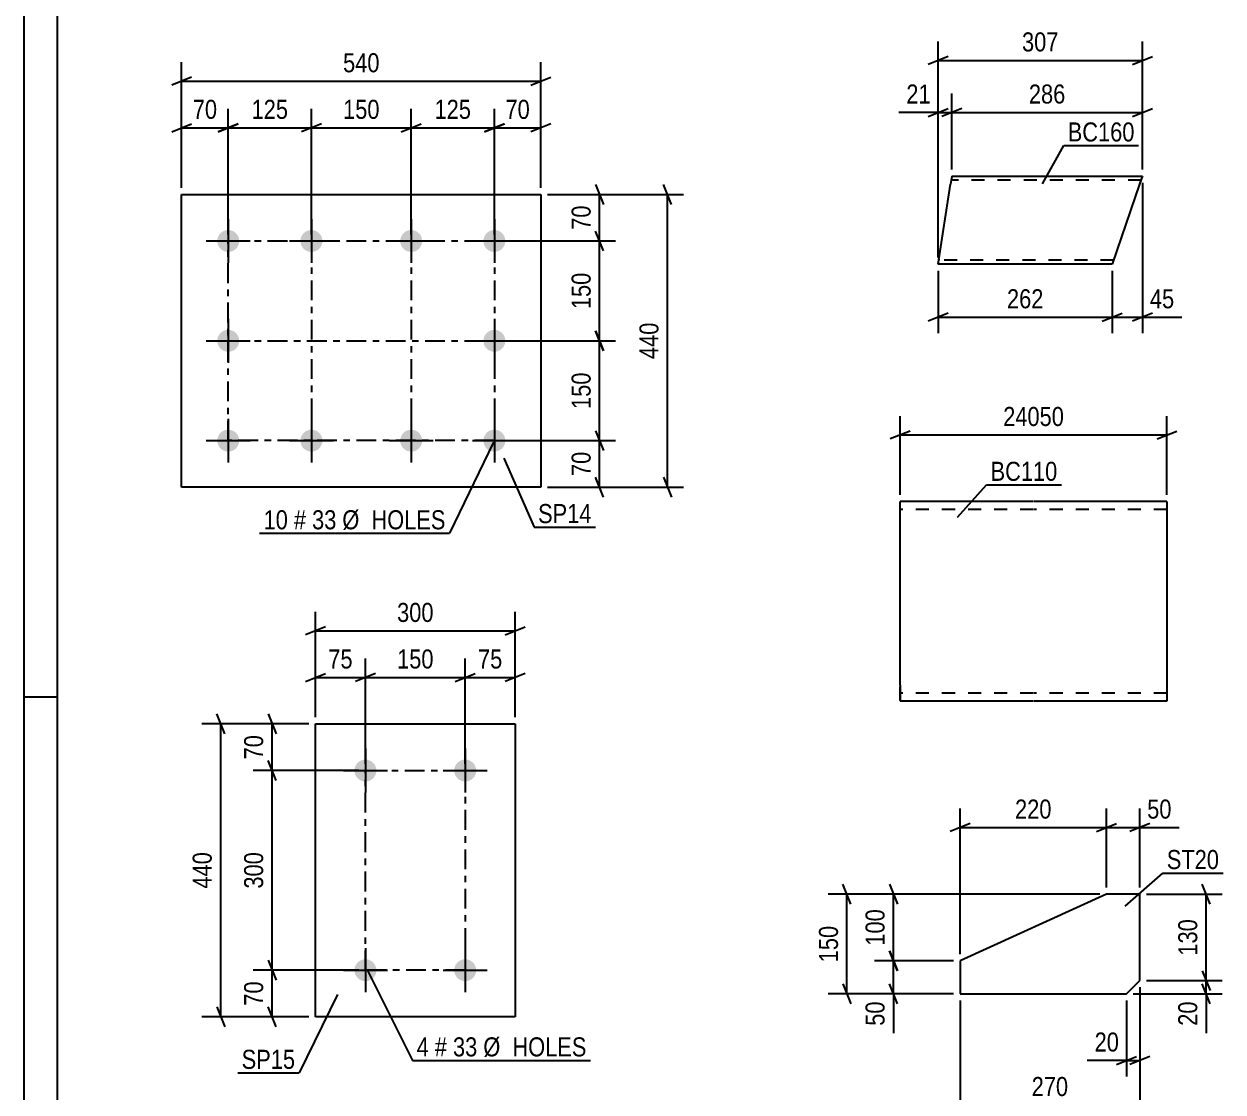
# Model space of a CAD drawing. Header units: millimetres. Extents: x 0 to 594, y 0 to 420.
# Drawn here: x 0 to 180.2, y 89.7 to 250.2 of the extents above; entities that cross this region are included whole.
import ezdxf

# ---------------------------------------------------------------- set-up
doc = ezdxf.new("R2010")
doc.units = ezdxf.units.MM
doc.linetypes.add('DXK_LINE_DOT2', pattern=[3.9198, 1.9599, -1.9599])
doc.linetypes.add('DXK_LINE_DOT3', pattern=[5.9187, 2.979, -0.9799, 0.9799, -0.9799])
doc.styles.add('Arial Narrow', font='ARIALN.TTF', dxfattribs={"height": 0.2})

# ---------------------------------------------------------------- blocks, each defined once
blk = doc.blocks.new('Unknown-392021998-1163')
at = {"color": 5, "linetype": 'Continuous'}
for p, q in [((0, 420), (0, 0)), ((5, 415), (5, 5)), ((5, 149), (0, 149))]:
    blk.add_line(p, q, dxfattribs=at)
blk = doc.blocks.new('Part-392021998-12090 - 12089')
at = {"color": 2, "linetype": 'Continuous'}
for p, q in [((151.7, 178.4), (131.7, 178.4)), ((131.7, 150.8), (131.7, 178.4)), ((171.8, 178.4), (151.8, 178.4)), ((171.8, 178.4), (171.8, 148.4)), ((131.7, 150.8), (131.7, 148.4)), ((151.7, 148.4), (131.7, 148.4)), ((171.8, 148.4), (151.8, 148.4))]:
    blk.add_line(p, q, dxfattribs=at)
at = {"color": 7, "linetype": 'DXK_LINE_DOT2'}
for p, q in [((151.7, 177.2), (131.7, 177.2)), ((171.8, 177.2), (151.8, 177.2)), ((131.7, 148.58), (131.7, 150.8)), ((131.7, 149.6), (131.7, 149.69)), ((151.7, 149.6), (131.7, 149.6)), ((171.8, 149.6), (151.8, 149.6)), ((171.8, 149.6), (171.8, 149.69))]:
    blk.add_line(p, q, dxfattribs=at)
blk = doc.blocks.new('Part-392021998-16209 - 16208')
at = {"color": 2, "linetype": 'Continuous'}
for p, q in [((139.47, 227.29), (139.28, 226.09)), ((139.47, 227.29), (168.1, 227.29)), ((168.07, 227.2), (167.98, 226.94)), ((168.1, 227.29), (168.07, 227.2)), ((137.4, 214.09), (139.28, 226.09)), ((167.69, 226.09), (163.58, 214.09)), ((167.98, 226.94), (167.69, 226.09)), ((163.58, 214.09), (137.4, 214.09))]:
    blk.add_line(p, q, dxfattribs=at)
at = {"color": 7, "linetype": 'DXK_LINE_DOT2'}
for p, q in [((139.46, 227.2), (139.41, 226.94)), ((139.47, 227.29), (139.46, 227.2)), ((168.1, 227.29), (167.98, 226.94)), ((167.9, 226.69), (139.38, 226.69)), ((137.5, 214.73), (137.49, 214.69)), ((137.49, 214.69), (137.5, 214.73)), ((163.78, 214.69), (137.49, 214.69)), ((137.51, 214.83), (137.5, 214.73)), ((137.5, 214.73), (137.51, 214.83))]:
    blk.add_line(p, q, dxfattribs=at)
blk = doc.blocks.new('Part-392021998-12212 - 12211')
at = {"color": 2, "linetype": 'Continuous'}
for p, q in [((43.82, 100.98), (43.82, 144.98)), ((43.82, 144.98), (73.82, 144.98)), ((73.82, 144.98), (73.82, 100.98)), ((73.82, 100.98), (43.82, 100.98))]:
    blk.add_line(p, q, dxfattribs=at)
blk = doc.blocks.new('Bolt-392021998-12213 - 12211')
at = {"linetype": 'Continuous'}
for points in [[(51.32, 139.63, -1), (51.32, 136.33, -1)], [(66.32, 139.63, -1), (66.32, 136.33, -1)], [(51.32, 109.63, -1), (51.32, 106.33, -1)], [(66.32, 109.63, -1), (66.32, 106.33, -1)]]:
    blk.add_hatch(color=1, dxfattribs=at).paths.add_polyline_path(points)
at = {"color": 1, "linetype": 'Continuous'}
for p, q in [((51.32, 141.28), (51.32, 134.68)), ((66.32, 141.28), (66.32, 134.68)), ((48.02, 137.98), (54.62, 137.98)), ((63.02, 137.98), (69.62, 137.98)), ((51.32, 111.28), (51.32, 104.68)), ((66.32, 111.28), (66.32, 104.68)), ((48.02, 107.98), (54.62, 107.98)), ((63.02, 107.98), (69.62, 107.98))]:
    blk.add_line(p, q, dxfattribs=at)
blk = doc.blocks.new('Part-392021998-12220 - 12219')
at = {"color": 2, "linetype": 'Continuous'}
for p, q in [((23.7, 180.55), (23.7, 224.55)), ((23.7, 224.55), (77.7, 224.55)), ((77.7, 224.55), (77.7, 180.55)), ((77.7, 180.55), (23.7, 180.55))]:
    blk.add_line(p, q, dxfattribs=at)
blk = doc.blocks.new('Bolt-392021998-12221 - 12219')
at = {"linetype": 'Continuous'}
for points in [[(30.7, 219.2, -1), (30.7, 215.9, -1)], [(43.2, 219.2, -1), (43.2, 215.9, -1)], [(58.2, 219.2, -1), (58.2, 215.9, -1)], [(70.7, 219.2, -1), (70.7, 215.9, -1)], [(30.7, 204.2, -1), (30.7, 200.9, -1)], [(70.7, 204.2, -1), (70.7, 200.9, -1)], [(30.7, 189.2, -1), (30.7, 185.9, -1)], [(43.2, 189.2, -1), (43.2, 185.9, -1)], [(58.2, 189.2, -1), (58.2, 185.9, -1)], [(70.7, 189.2, -1), (70.7, 185.9, -1)]]:
    blk.add_hatch(color=1, dxfattribs=at).paths.add_polyline_path(points)
at = {"color": 1, "linetype": 'Continuous'}
for p, q in [((30.7, 220.85), (30.7, 214.25)), ((43.2, 220.85), (43.2, 214.25)), ((58.2, 220.85), (58.2, 214.25)), ((70.7, 220.85), (70.7, 214.25)), ((27.4, 217.55), (34, 217.55)), ((39.9, 217.55), (46.5, 217.55)), ((54.9, 217.55), (61.5, 217.55)), ((67.4, 217.55), (74, 217.55)), ((30.7, 205.85), (30.7, 199.25)), ((70.7, 205.85), (70.7, 199.25)), ((27.4, 202.55), (34, 202.55)), ((67.4, 202.55), (74, 202.55)), ((30.7, 190.85), (30.7, 184.25)), ((43.2, 190.85), (43.2, 184.25)), ((58.2, 190.85), (58.2, 184.25)), ((70.7, 190.85), (70.7, 184.25)), ((27.4, 187.55), (34, 187.55)), ((39.9, 187.55), (46.5, 187.55)), ((54.9, 187.55), (61.5, 187.55)), ((67.4, 187.55), (74, 187.55))]:
    blk.add_line(p, q, dxfattribs=at)
blk = doc.blocks.new('Part-392021998-12228 - 12227')
at = {"color": 2, "linetype": 'Continuous'}
for p, q in [((162.7, 119.41), (140.7, 109.41)), ((167.7, 119.41), (162.7, 119.41)), ((167.7, 106.41), (167.7, 119.41)), ((140.7, 109.41), (140.7, 104.41)), ((165.7, 104.41), (167.7, 106.41)), ((140.7, 104.41), (165.7, 104.41))]:
    blk.add_line(p, q, dxfattribs=at)
blk = doc.blocks.new('Rectangle-392021998-15913 - 12211')
at = {"color": 1, "linetype": 'DXK_LINE_DOT3'}
blk.add_lwpolyline([(51.32, 137.98), (66.32, 137.98), (66.32, 107.98), (51.32, 107.98), (51.32, 137.98)], close=True, dxfattribs=at)
blk = doc.blocks.new('Rectangle-392021998-15765 - 12219')
at = {"color": 1, "linetype": 'DXK_LINE_DOT3'}
blk.add_lwpolyline([(30.7, 217.55), (70.7, 217.55), (70.7, 187.55), (30.7, 187.55), (30.7, 217.55)], close=True, dxfattribs=at)
blk = doc.blocks.new('Line-392021998-15775 - 12219')
at = {"color": 1, "linetype": 'DXK_LINE_DOT3'}
blk.add_line((43.2, 217.55), (43.2, 187.55), dxfattribs=at)
blk = doc.blocks.new('Line-392021998-15782 - 12219')
at = {"color": 1, "linetype": 'DXK_LINE_DOT3'}
blk.add_line((58.2, 217.55), (58.2, 187.05), dxfattribs=at)
blk = doc.blocks.new('Line-392021998-15786 - 12219')
at = {"color": 1, "linetype": 'DXK_LINE_DOT3'}
blk.add_line((30.7, 202.55), (70.7, 202.55), dxfattribs=at)
blk = doc.blocks.new('StraightDimension-392021998-12683 - 12089')
at = {"color": 7, "linetype": 'Continuous'}
for p, q in [((131.7, 179.4), (131.7, 191.25)), ((171.8, 179.4), (171.8, 191.25)), ((133.2, 189), (130.2, 187.8)), ((131.7, 188.4), (171.8, 188.4)), ((170.3, 187.8), (173.3, 189))]:
    blk.add_line(p, q, dxfattribs=at)
at = {"color": 0}
blk.add_wipeout([(156.92, 189.15), (156.92, 193.35), (146.58, 193.35), (146.58, 189.15)], dxfattribs=at)
at = {"color": 3, "style": 'Arial Narrow'}
blk.add_text('24050', height=2.863, dxfattribs=at).set_placement((147.18, 189.75))
blk = doc.blocks.new('StraightDimension-392021998-16253 - 16208')
at = {"color": 7, "linetype": 'Continuous'}
for p, q in [((168.1, 226.29), (168.1, 203.69)), ((163.58, 213.09), (163.58, 203.69)), ((162.08, 205.49), (165.08, 206.69)), ((163.58, 206.09), (168.1, 206.09)), ((169.6, 206.69), (166.6, 205.49))]:
    blk.add_line(p, q, dxfattribs=at)
at = {"color": 0}
blk.add_wipeout([(173.48, 206.84), (173.48, 211.04), (168.63, 211.04), (168.63, 206.84)], dxfattribs=at)
at = {"color": 7, "linetype": 'Continuous'}
blk.add_line((168.1, 206.09), (174.01, 206.09), dxfattribs=at)
blk.add_line((168.1, 206.09), (174.01, 206.09), dxfattribs=at)
at = {"color": 3, "style": 'Arial Narrow'}
blk.add_text('45', height=2.863, dxfattribs=at).set_placement((169.23, 207.44))
blk = doc.blocks.new('StraightDimension-392021998-16215 - 16208')
at = {"color": 7, "linetype": 'Continuous'}
for p, q in [((139.47, 228.29), (139.47, 239.7)), ((168.1, 228.29), (168.1, 239.7)), ((140.97, 237.45), (137.97, 236.25)), ((139.47, 236.85), (168.1, 236.85)), ((166.6, 236.25), (169.6, 237.45))]:
    blk.add_line(p, q, dxfattribs=at)
at = {"color": 0}
blk.add_wipeout([(157.13, 237.6), (157.13, 241.8), (150.44, 241.8), (150.44, 237.6)], dxfattribs=at)
at = {"color": 3, "style": 'Arial Narrow'}
blk.add_text('286', height=2.863, dxfattribs=at).set_placement((151.04, 238.2))
blk = doc.blocks.new('StraightDimension-392021998-16216 - 16208')
at = {"color": 7, "linetype": 'Continuous'}
for p, q in [((137.4, 215.09), (137.4, 239.7)), ((139.47, 228.29), (139.47, 239.7)), ((135.9, 236.25), (138.9, 237.45)), ((137.4, 236.85), (139.47, 236.85)), ((140.97, 237.45), (137.97, 236.25))]:
    blk.add_line(p, q, dxfattribs=at)
at = {"color": 0}
blk.add_wipeout([(136.87, 237.6), (136.87, 241.8), (132.02, 241.8), (132.02, 237.6)], dxfattribs=at)
at = {"color": 7, "linetype": 'Continuous'}
blk.add_line((137.4, 236.85), (131.49, 236.85), dxfattribs=at)
blk.add_line((137.4, 236.85), (131.49, 236.85), dxfattribs=at)
at = {"color": 3, "style": 'Arial Narrow'}
blk.add_text('21', height=2.863, dxfattribs=at).set_placement((132.62, 238.2))
blk = doc.blocks.new('StraightDimension-392021998-16254 - 16208')
at = {"color": 7, "linetype": 'Continuous'}
for p, q in [((137.4, 213.09), (137.4, 203.69)), ((163.58, 213.09), (163.58, 203.69)), ((138.9, 206.69), (135.9, 205.49)), ((137.4, 206.09), (163.58, 206.09)), ((162.08, 205.49), (165.08, 206.69))]:
    blk.add_line(p, q, dxfattribs=at)
at = {"color": 0}
blk.add_wipeout([(153.83, 206.84), (153.83, 211.04), (147.15, 211.04), (147.15, 206.84)], dxfattribs=at)
at = {"color": 3, "style": 'Arial Narrow'}
blk.add_text('262', height=2.863, dxfattribs=at).set_placement((147.75, 207.44))
blk = doc.blocks.new('StraightDimension-392021998-16299 - 16208')
at = {"color": 7, "linetype": 'Continuous'}
for p, q in [((137.4, 215.09), (137.4, 247.53)), ((168.1, 228.29), (168.1, 247.53)), ((138.9, 245.28), (135.9, 244.08)), ((166.6, 244.08), (169.6, 245.28)), ((137.4, 244.68), (168.1, 244.68))]:
    blk.add_line(p, q, dxfattribs=at)
at = {"color": 0}
blk.add_wipeout([(156.09, 245.43), (156.09, 249.63), (149.41, 249.63), (149.41, 245.43)], dxfattribs=at)
at = {"color": 3, "style": 'Arial Narrow'}
blk.add_text('307', height=2.863, dxfattribs=at).set_placement((150.01, 246.03))
blk = doc.blocks.new('StraightDimension-392021998-12942 - 12211')
at = {"color": 7, "linetype": 'Continuous'}
for p, q in [((37.9, 136.48), (36.7, 139.48)), ((50.32, 137.98), (34.45, 137.98)), ((37.3, 107.98), (37.3, 137.98)), ((36.7, 109.48), (37.9, 106.48)), ((50.32, 107.98), (34.45, 107.98))]:
    blk.add_line(p, q, dxfattribs=at)
at = {"color": 0}
blk.add_wipeout([(36.55, 126.32), (32.35, 126.32), (32.35, 119.64), (36.55, 119.64)], dxfattribs=at)
at = {"color": 3, "style": 'Arial Narrow'}
blk.add_text('300', height=2.863, rotation=90.0002, dxfattribs=at).set_placement((35.95, 120.24))
blk = doc.blocks.new('StraightDimension-392021998-12943 - 12211')
at = {"color": 7, "linetype": 'Continuous'}
for p, q in [((36.7, 109.48), (37.9, 106.48)), ((50.32, 107.98), (34.45, 107.98)), ((37.3, 100.98), (37.3, 107.98)), ((42.82, 100.98), (34.45, 100.98)), ((37.9, 99.48), (36.7, 102.48))]:
    blk.add_line(p, q, dxfattribs=at)
at = {"color": 0}
blk.add_wipeout([(36.55, 106.91), (32.35, 106.91), (32.35, 102.05), (36.55, 102.05)], dxfattribs=at)
at = {"color": 3, "style": 'Arial Narrow'}
blk.add_text('70', height=2.863, rotation=90.0002, dxfattribs=at).set_placement((35.95, 102.65))
blk = doc.blocks.new('StraightDimension-392021998-12941 - 12211')
at = {"color": 7, "linetype": 'Continuous'}
for p, q in [((36.7, 146.48), (37.9, 143.48)), ((42.82, 144.98), (34.45, 144.98)), ((37.3, 137.98), (37.3, 144.98)), ((37.9, 136.48), (36.7, 139.48)), ((50.32, 137.98), (34.45, 137.98))]:
    blk.add_line(p, q, dxfattribs=at)
at = {"color": 0}
blk.add_wipeout([(36.55, 143.91), (32.35, 143.91), (32.35, 139.05), (36.55, 139.05)], dxfattribs=at)
at = {"color": 3, "style": 'Arial Narrow'}
blk.add_text('70', height=2.863, rotation=90.0002, dxfattribs=at).set_placement((35.95, 139.65))
blk = doc.blocks.new('StraightDimension-392021998-12957 - 12211')
at = {"color": 7, "linetype": 'Continuous'}
for p, q in [((66.32, 138.98), (66.32, 154.81)), ((73.82, 145.98), (73.82, 154.81)), ((64.82, 151.36), (67.82, 152.56)), ((66.32, 151.96), (73.82, 151.96)), ((75.32, 152.56), (72.32, 151.36))]:
    blk.add_line(p, q, dxfattribs=at)
at = {"color": 0}
blk.add_wipeout([(72.5, 152.71), (72.5, 156.91), (67.64, 156.91), (67.64, 152.71)], dxfattribs=at)
at = {"color": 3, "style": 'Arial Narrow'}
blk.add_text('75', height=2.863, dxfattribs=at).set_placement((68.24, 153.31))
blk = doc.blocks.new('StraightDimension-392021998-12953 - 12211')
at = {"color": 7, "linetype": 'Continuous'}
for p, q in [((30.17, 143.48), (28.97, 146.48)), ((42.82, 144.98), (26.72, 144.98)), ((29.57, 100.98), (29.57, 144.98)), ((42.82, 100.98), (26.72, 100.98)), ((28.97, 102.48), (30.17, 99.48))]:
    blk.add_line(p, q, dxfattribs=at)
at = {"color": 0}
blk.add_wipeout([(28.82, 126.32), (24.62, 126.32), (24.62, 119.64), (28.82, 119.64)], dxfattribs=at)
at = {"color": 3, "style": 'Arial Narrow'}
blk.add_text('440', height=2.863, rotation=90.0002, dxfattribs=at).set_placement((28.22, 120.24))
blk = doc.blocks.new('StraightDimension-392021998-12958 - 12211')
at = {"color": 7, "linetype": 'Continuous'}
for p, q in [((51.32, 138.98), (51.32, 154.81)), ((66.32, 138.98), (66.32, 154.81)), ((52.82, 152.56), (49.82, 151.36)), ((51.32, 151.96), (66.32, 151.96)), ((64.82, 151.36), (67.82, 152.56))]:
    blk.add_line(p, q, dxfattribs=at)
at = {"color": 0}
blk.add_wipeout([(62.16, 152.71), (62.16, 156.91), (55.48, 156.91), (55.48, 152.71)], dxfattribs=at)
at = {"color": 3, "style": 'Arial Narrow'}
blk.add_text('150', height=2.863, dxfattribs=at).set_placement((56.08, 153.31))
blk = doc.blocks.new('StraightDimension-392021998-12959 - 12211')
at = {"color": 7, "linetype": 'Continuous'}
for p, q in [((43.82, 145.98), (43.82, 154.81)), ((51.32, 138.98), (51.32, 154.81)), ((42.32, 151.36), (45.32, 152.56)), ((43.82, 151.96), (51.32, 151.96)), ((52.82, 152.56), (49.82, 151.36))]:
    blk.add_line(p, q, dxfattribs=at)
at = {"color": 0}
blk.add_wipeout([(50, 152.71), (50, 156.91), (45.14, 156.91), (45.14, 152.71)], dxfattribs=at)
at = {"color": 3, "style": 'Arial Narrow'}
blk.add_text('75', height=2.863, dxfattribs=at).set_placement((45.74, 153.31))
blk = doc.blocks.new('StraightDimension-392021998-12969 - 12211')
at = {"color": 7, "linetype": 'Continuous'}
for p, q in [((43.82, 145.98), (43.82, 161.81)), ((73.82, 145.98), (73.82, 161.81)), ((45.32, 159.56), (42.32, 158.36)), ((43.82, 158.96), (73.82, 158.96)), ((72.32, 158.36), (75.32, 159.56))]:
    blk.add_line(p, q, dxfattribs=at)
at = {"color": 0}
blk.add_wipeout([(62.16, 159.71), (62.16, 163.91), (55.48, 163.91), (55.48, 159.71)], dxfattribs=at)
at = {"color": 3, "style": 'Arial Narrow'}
blk.add_text('300', height=2.863, dxfattribs=at).set_placement((56.08, 160.31))
blk = doc.blocks.new('StraightDimension-392021998-24644 - 12219')
at = {"color": 7, "linetype": 'Continuous'}
for p, q in [((58.2, 218.55), (58.2, 237.4)), ((70.7, 218.55), (70.7, 237.4)), ((56.7, 233.95), (59.7, 235.15)), ((58.2, 234.55), (70.7, 234.55)), ((72.2, 235.15), (69.2, 233.95))]:
    blk.add_line(p, q, dxfattribs=at)
at = {"color": 0}
blk.add_wipeout([(67.79, 235.3), (67.79, 239.5), (61.11, 239.5), (61.11, 235.3)], dxfattribs=at)
at = {"color": 3, "style": 'Arial Narrow'}
blk.add_text('125', height=2.863, dxfattribs=at).set_placement((61.71, 235.9))
blk = doc.blocks.new('StraightDimension-392021998-24636 - 12219')
at = {"color": 7, "linetype": 'Continuous'}
for p, q in [((87.12, 201.05), (85.92, 204.05)), ((71.7, 202.55), (88.92, 202.55)), ((86.52, 187.55), (86.52, 202.55)), ((71.7, 187.55), (88.92, 187.55)), ((85.92, 189.05), (87.12, 186.05))]:
    blk.add_line(p, q, dxfattribs=at)
at = {"color": 0}
blk.add_wipeout([(85.77, 198.4), (81.57, 198.4), (81.57, 191.71), (85.77, 191.71)], dxfattribs=at)
at = {"color": 3, "style": 'Arial Narrow'}
blk.add_text('150', height=2.863, rotation=90.0002, dxfattribs=at).set_placement((85.17, 192.31))
blk = doc.blocks.new('StraightDimension-392021998-12973 - 12219')
at = {"color": 7, "linetype": 'Continuous'}
for p, q in [((85.92, 226.05), (87.12, 223.05)), ((78.7, 224.55), (88.92, 224.55)), ((86.52, 217.55), (86.52, 224.55)), ((87.12, 216.05), (85.92, 219.05)), ((71.7, 217.55), (88.92, 217.55))]:
    blk.add_line(p, q, dxfattribs=at)
at = {"color": 0}
blk.add_wipeout([(85.77, 223.48), (81.57, 223.48), (81.57, 218.63), (85.77, 218.63)], dxfattribs=at)
at = {"color": 3, "style": 'Arial Narrow'}
blk.add_text('70', height=2.863, rotation=90.0002, dxfattribs=at).set_placement((85.17, 219.23))
blk = doc.blocks.new('StraightDimension-392021998-12976 - 12219')
at = {"color": 7, "linetype": 'Continuous'}
for p, q in [((71.7, 187.55), (88.92, 187.55)), ((85.92, 189.05), (87.12, 186.05)), ((86.52, 180.55), (86.52, 187.55)), ((87.12, 179.05), (85.92, 182.05)), ((78.7, 180.55), (88.92, 180.55))]:
    blk.add_line(p, q, dxfattribs=at)
at = {"color": 0}
blk.add_wipeout([(85.77, 186.48), (81.57, 186.48), (81.57, 181.63), (85.77, 181.63)], dxfattribs=at)
at = {"color": 3, "style": 'Arial Narrow'}
blk.add_text('70', height=2.863, rotation=90.0002, dxfattribs=at).set_placement((85.17, 182.23))
blk = doc.blocks.new('StraightDimension-392021998-12989 - 12219')
at = {"color": 7, "linetype": 'Continuous'}
for p, q in [((97.32, 223.05), (96.12, 226.05)), ((78.7, 224.55), (99.12, 224.55)), ((96.72, 180.55), (96.72, 224.55)), ((96.12, 182.05), (97.32, 179.05)), ((78.7, 180.55), (99.12, 180.55))]:
    blk.add_line(p, q, dxfattribs=at)
at = {"color": 0}
blk.add_wipeout([(95.97, 205.9), (91.77, 205.9), (91.77, 199.21), (95.97, 199.21)], dxfattribs=at)
at = {"color": 3, "style": 'Arial Narrow'}
blk.add_text('440', height=2.863, rotation=90.0002, dxfattribs=at).set_placement((95.37, 199.81))
blk = doc.blocks.new('StraightDimension-392021998-12993 - 12219')
at = {"color": 7, "linetype": 'Continuous'}
for p, q in [((70.7, 218.55), (70.7, 237.4)), ((77.7, 225.55), (77.7, 237.4)), ((69.2, 233.95), (72.2, 235.15)), ((70.7, 234.55), (77.7, 234.55)), ((79.2, 235.15), (76.2, 233.95))]:
    blk.add_line(p, q, dxfattribs=at)
at = {"color": 0}
blk.add_wipeout([(76.63, 235.3), (76.63, 239.5), (71.77, 239.5), (71.77, 235.3)], dxfattribs=at)
at = {"color": 3, "style": 'Arial Narrow'}
blk.add_text('70', height=2.863, dxfattribs=at).set_placement((72.37, 235.9))
blk = doc.blocks.new('StraightDimension-392021998-12997 - 12219')
at = {"color": 7, "linetype": 'Continuous'}
for p, q in [((23.7, 225.55), (23.7, 237.4)), ((30.7, 218.55), (30.7, 237.4)), ((22.2, 233.95), (25.2, 235.15)), ((23.7, 234.55), (30.7, 234.55)), ((32.2, 235.15), (29.2, 233.95))]:
    blk.add_line(p, q, dxfattribs=at)
at = {"color": 0}
blk.add_wipeout([(29.63, 235.3), (29.63, 239.5), (24.77, 239.5), (24.77, 235.3)], dxfattribs=at)
at = {"color": 3, "style": 'Arial Narrow'}
blk.add_text('70', height=2.863, dxfattribs=at).set_placement((25.37, 235.9))
blk = doc.blocks.new('StraightDimension-392021998-13013 - 12219')
at = {"color": 7, "linetype": 'Continuous'}
for p, q in [((23.7, 225.55), (23.7, 244.4)), ((77.7, 225.55), (77.7, 244.4)), ((25.2, 242.15), (22.2, 240.95)), ((23.7, 241.55), (77.7, 241.55)), ((76.2, 240.95), (79.2, 242.15))]:
    blk.add_line(p, q, dxfattribs=at)
at = {"color": 0}
blk.add_wipeout([(54.04, 242.3), (54.04, 246.5), (47.36, 246.5), (47.36, 242.3)], dxfattribs=at)
at = {"color": 3, "style": 'Arial Narrow'}
blk.add_text('540', height=2.863, dxfattribs=at).set_placement((47.96, 242.9))
blk = doc.blocks.new('StraightDimension-392021998-24638 - 12219')
at = {"color": 7, "linetype": 'Continuous'}
for p, q in [((87.12, 216.05), (85.92, 219.05)), ((71.7, 217.55), (88.92, 217.55)), ((86.52, 202.55), (86.52, 217.55)), ((85.92, 204.05), (87.12, 201.05)), ((71.7, 202.55), (88.92, 202.55))]:
    blk.add_line(p, q, dxfattribs=at)
at = {"color": 0}
blk.add_wipeout([(85.77, 213.4), (81.57, 213.4), (81.57, 206.71), (85.77, 206.71)], dxfattribs=at)
at = {"color": 3, "style": 'Arial Narrow'}
blk.add_text('150', height=2.863, rotation=90.0002, dxfattribs=at).set_placement((85.17, 207.31))
blk = doc.blocks.new('StraightDimension-392021998-24640 - 12219')
at = {"color": 7, "linetype": 'Continuous'}
for p, q in [((30.7, 218.55), (30.7, 237.4)), ((43.2, 218.55), (43.2, 237.4)), ((29.2, 233.95), (32.2, 235.15)), ((30.7, 234.55), (43.2, 234.55)), ((44.7, 235.15), (41.7, 233.95))]:
    blk.add_line(p, q, dxfattribs=at)
at = {"color": 0}
blk.add_wipeout([(40.29, 235.3), (40.29, 239.5), (33.61, 239.5), (33.61, 235.3)], dxfattribs=at)
at = {"color": 3, "style": 'Arial Narrow'}
blk.add_text('125', height=2.863, dxfattribs=at).set_placement((34.21, 235.9))
blk = doc.blocks.new('StraightDimension-392021998-24642 - 12219')
at = {"color": 7, "linetype": 'Continuous'}
for p, q in [((43.2, 218.55), (43.2, 237.4)), ((58.2, 218.55), (58.2, 237.4)), ((44.7, 235.15), (41.7, 233.95)), ((43.2, 234.55), (58.2, 234.55)), ((56.7, 233.95), (59.7, 235.15))]:
    blk.add_line(p, q, dxfattribs=at)
at = {"color": 0}
blk.add_wipeout([(54.04, 235.3), (54.04, 239.5), (47.36, 239.5), (47.36, 235.3)], dxfattribs=at)
at = {"color": 3, "style": 'Arial Narrow'}
blk.add_text('150', height=2.863, dxfattribs=at).set_placement((47.96, 235.9))
blk = doc.blocks.new('StraightDimension-392021998-13039 - 12227')
at = {"color": 7, "linetype": 'Continuous'}
for p, q in [((124.3, 117.91), (123.1, 120.91)), ((161.7, 119.41), (120.85, 119.41)), ((123.7, 104.41), (123.7, 119.41)), ((123.1, 105.91), (124.3, 102.91)), ((139.7, 104.41), (120.85, 104.41))]:
    blk.add_line(p, q, dxfattribs=at)
at = {"color": 0}
blk.add_wipeout([(122.95, 115.25), (118.75, 115.25), (118.75, 108.57), (122.95, 108.57)], dxfattribs=at)
at = {"color": 3, "style": 'Arial Narrow'}
blk.add_text('150', height=2.863, rotation=90.0002, dxfattribs=at).set_placement((122.35, 109.17))
blk = doc.blocks.new('StraightDimension-392021998-13017 - 12227')
at = {"color": 7, "linetype": 'Continuous'}
for p, q in [((167.7, 105.41), (167.7, 92.01)), ((165.7, 103.41), (165.7, 92.01)), ((164.2, 93.81), (167.2, 95.01)), ((165.7, 94.41), (167.7, 94.41)), ((169.2, 95.01), (166.2, 93.81))]:
    blk.add_line(p, q, dxfattribs=at)
at = {"color": 0}
blk.add_wipeout([(165.17, 95.16), (165.17, 99.36), (160.32, 99.36), (160.32, 95.16)], dxfattribs=at)
at = {"color": 7, "linetype": 'Continuous'}
blk.add_line((165.7, 94.41), (159.79, 94.41), dxfattribs=at)
blk.add_line((165.7, 94.41), (159.79, 94.41), dxfattribs=at)
at = {"color": 3, "style": 'Arial Narrow'}
blk.add_text('20', height=2.863, dxfattribs=at).set_placement((160.92, 95.76))
blk = doc.blocks.new('StraightDimension-392021998-13029 - 12227')
at = {"color": 7, "linetype": 'Continuous'}
for p, q in [((130.1, 120.91), (131.3, 117.91)), ((161.7, 119.41), (127.85, 119.41)), ((130.7, 109.41), (130.7, 119.41)), ((131.3, 107.91), (130.1, 110.91)), ((139.7, 109.41), (127.85, 109.41))]:
    blk.add_line(p, q, dxfattribs=at)
at = {"color": 0}
blk.add_wipeout([(129.95, 117.75), (125.75, 117.75), (125.75, 111.07), (129.95, 111.07)], dxfattribs=at)
at = {"color": 3, "style": 'Arial Narrow'}
blk.add_text('100', height=2.863, rotation=90.0002, dxfattribs=at).set_placement((129.35, 111.67))
blk = doc.blocks.new('StraightDimension-392021998-13030 - 12227')
at = {"color": 7, "linetype": 'Continuous'}
for p, q in [((130.1, 110.91), (131.3, 107.91)), ((139.7, 109.41), (127.85, 109.41)), ((130.7, 104.41), (130.7, 109.41)), ((131.3, 102.91), (130.1, 105.91)), ((139.7, 104.41), (127.85, 104.41))]:
    blk.add_line(p, q, dxfattribs=at)
at = {"color": 0}
blk.add_wipeout([(129.95, 103.88), (125.75, 103.88), (125.75, 99.03), (129.95, 99.03)], dxfattribs=at)
at = {"color": 7, "linetype": 'Continuous'}
blk.add_line((130.7, 104.41), (130.7, 98.5), dxfattribs=at)
blk.add_line((130.7, 104.41), (130.7, 98.5), dxfattribs=at)
at = {"color": 3, "style": 'Arial Narrow'}
blk.add_text('50', height=2.863, rotation=90.0002, dxfattribs=at).set_placement((129.35, 99.63))
blk = doc.blocks.new('StraightDimension-392021998-16376 - 12227')
at = {"color": 7, "linetype": 'Continuous'}
for p, q in [((168.7, 106.41), (180.1, 106.41)), ((177.1, 107.91), (178.3, 104.91)), ((177.7, 104.41), (177.7, 106.41)), ((178.3, 102.91), (177.1, 105.91)), ((166.7, 104.41), (180.1, 104.41))]:
    blk.add_line(p, q, dxfattribs=at)
at = {"color": 0}
blk.add_wipeout([(176.95, 103.88), (172.75, 103.88), (172.75, 99.03), (176.95, 99.03)], dxfattribs=at)
at = {"color": 7, "linetype": 'Continuous'}
blk.add_line((177.7, 104.41), (177.7, 98.5), dxfattribs=at)
blk.add_line((177.7, 104.41), (177.7, 98.5), dxfattribs=at)
at = {"color": 3, "style": 'Arial Narrow'}
blk.add_text('20', height=2.863, rotation=90.0002, dxfattribs=at).set_placement((176.35, 99.63))
blk = doc.blocks.new('StraightDimension-392021998-13035 - 12227')
at = {"color": 7, "linetype": 'Continuous'}
for p, q in [((167.7, 105.41), (167.7, 85.32)), ((140.7, 103.41), (140.7, 85.32)), ((142.2, 88.32), (139.2, 87.12)), ((166.2, 87.12), (169.2, 88.32)), ((140.7, 87.72), (167.7, 87.72))]:
    blk.add_line(p, q, dxfattribs=at)
at = {"color": 0}
blk.add_wipeout([(157.54, 88.47), (157.54, 92.67), (150.86, 92.67), (150.86, 88.47)], dxfattribs=at)
at = {"color": 3, "style": 'Arial Narrow'}
blk.add_text('270', height=2.863, dxfattribs=at).set_placement((151.46, 89.07))
blk = doc.blocks.new('StraightDimension-392021998-16375 - 12227')
at = {"color": 7, "linetype": 'Continuous'}
for p, q in [((178.3, 117.91), (177.1, 120.91)), ((168.7, 119.41), (180.1, 119.41)), ((177.7, 106.41), (177.7, 119.41)), ((168.7, 106.41), (180.1, 106.41)), ((177.1, 107.91), (178.3, 104.91))]:
    blk.add_line(p, q, dxfattribs=at)
at = {"color": 0}
blk.add_wipeout([(176.95, 116.25), (172.75, 116.25), (172.75, 109.57), (176.95, 109.57)], dxfattribs=at)
at = {"color": 3, "style": 'Arial Narrow'}
blk.add_text('130', height=2.863, rotation=90.0002, dxfattribs=at).set_placement((176.35, 110.17))
blk = doc.blocks.new('StraightDimension-392021998-16402 - 12227')
at = {"color": 7, "linetype": 'Continuous'}
for p, q in [((162.7, 120.41), (162.7, 132.26)), ((167.7, 120.41), (167.7, 132.26)), ((161.2, 128.81), (164.2, 130.01)), ((169.2, 130.01), (166.2, 128.81)), ((162.7, 129.41), (167.7, 129.41))]:
    blk.add_line(p, q, dxfattribs=at)
at = {"color": 0}
blk.add_wipeout([(173.08, 130.16), (173.08, 134.36), (168.22, 134.36), (168.22, 130.16)], dxfattribs=at)
at = {"color": 7, "linetype": 'Continuous'}
blk.add_line((167.7, 129.41), (173.61, 129.41), dxfattribs=at)
blk.add_line((167.7, 129.41), (173.61, 129.41), dxfattribs=at)
at = {"color": 3, "style": 'Arial Narrow'}
blk.add_text('50', height=2.863, dxfattribs=at).set_placement((168.82, 130.76))
blk = doc.blocks.new('StraightDimension-392021998-16403 - 12227')
at = {"color": 7, "linetype": 'Continuous'}
for p, q in [((140.7, 110.41), (140.7, 132.26)), ((162.7, 120.41), (162.7, 132.26)), ((142.2, 130.01), (139.2, 128.81)), ((161.2, 128.81), (164.2, 130.01)), ((140.7, 129.41), (162.7, 129.41))]:
    blk.add_line(p, q, dxfattribs=at)
at = {"color": 0}
blk.add_wipeout([(155.04, 130.16), (155.04, 134.36), (148.36, 134.36), (148.36, 130.16)], dxfattribs=at)
at = {"color": 3, "style": 'Arial Narrow'}
blk.add_text('220', height=2.863, dxfattribs=at).set_placement((148.96, 130.76))
blk = doc.blocks.new('Mark-392021998-13232 - 12089')
at = {"color": 0}
blk.add_wipeout([(155.32, 181.51), (155.32, 184.51), (145.28, 184.51), (145.28, 181.51)], dxfattribs=at)
blk.add_wipeout([(155.32, 181.51), (155.32, 184.51), (145.28, 184.51), (145.28, 181.51)], dxfattribs=at)
at = {"color": 30, "linetype": 'Continuous'}
for p, q in [((140.29, 176.04), (144.68, 180.91)), ((144.68, 180.91), (155.92, 180.91))]:
    blk.add_line(p, q, dxfattribs=at)
at = {"color": 3, "style": 'Arial Narrow'}
blk.add_text('BC110', height=2.863, dxfattribs=at).set_placement((145.28, 181.51))
blk = doc.blocks.new('Mark-392021998-16290 - 16208')
at = {"color": 0}
blk.add_wipeout([(166.93, 232.5), (166.93, 235.5), (156.88, 235.5), (156.88, 232.5)], dxfattribs=at)
blk.add_wipeout([(166.93, 232.5), (166.93, 235.5), (156.88, 235.5), (156.88, 232.5)], dxfattribs=at)
at = {"color": 30, "linetype": 'Continuous'}
for p, q in [((153.09, 226.12), (156.28, 231.9)), ((156.28, 231.9), (167.53, 231.9))]:
    blk.add_line(p, q, dxfattribs=at)
at = {"color": 3, "style": 'Arial Narrow'}
blk.add_text('BC160', height=2.863, dxfattribs=at).set_placement((156.88, 232.5))
blk = doc.blocks.new('Mark-392021998-13273 - 12211')
at = {"color": 0}
blk.add_wipeout([(40.76, 93.16), (40.76, 96.16), (32.72, 96.16), (32.72, 93.16)], dxfattribs=at)
blk.add_wipeout([(40.76, 93.16), (40.76, 96.16), (32.72, 96.16), (32.72, 93.16)], dxfattribs=at)
at = {"color": 30, "linetype": 'Continuous'}
for p in [(47.14, 104.31), (32.12, 92.56)]:
    blk.add_line(p, (41.36, 92.56), dxfattribs=at)
at = {"color": 3, "style": 'Arial Narrow'}
blk.add_text('SP15', height=2.863, dxfattribs=at).set_placement((32.72, 93.16))
blk = doc.blocks.new('Mark-392021998-13276 - 12211')
at = {"color": 0}
blk.add_wipeout([(60.85, 95.03), (60.85, 98.03), (59.02, 98.03), (59.02, 95.03)], dxfattribs=at)
blk.add_wipeout([(60.85, 95.03), (60.85, 98.03), (59.02, 98.03), (59.02, 95.03)], dxfattribs=at)
at = {"color": 7, "linetype": 'Continuous'}
blk.add_line((51.68, 107.85), (58.42, 94.43), dxfattribs=at)
at = {"color": 3, "style": 'Arial Narrow'}
blk.add_text('4', height=2.86, dxfattribs=at).set_placement((59.02, 95.03))
at = {"color": 0}
blk.add_wipeout([(63.58, 95.03), (63.58, 98.03), (61.75, 98.03), (61.75, 95.03)], dxfattribs=at)
blk.add_wipeout([(63.58, 95.03), (63.58, 98.03), (61.75, 98.03), (61.75, 95.03)], dxfattribs=at)
at = {"color": 3, "style": 'Arial Narrow'}
blk.add_text('#', height=2.86, dxfattribs=at).set_placement((61.75, 95.03))
at = {"color": 0}
blk.add_wipeout([(68.14, 95.03), (68.14, 98.03), (64.48, 98.03), (64.48, 95.03)], dxfattribs=at)
blk.add_wipeout([(68.14, 95.03), (68.14, 98.03), (64.48, 98.03), (64.48, 95.03)], dxfattribs=at)
at = {"color": 3, "style": 'Arial Narrow'}
blk.add_text('33', height=2.863, dxfattribs=at).set_placement((64.48, 95.03))
at = {"color": 0}
blk.add_wipeout([(84.56, 95.03), (84.56, 98.03), (69.04, 98.03), (69.04, 95.03)], dxfattribs=at)
blk.add_wipeout([(84.56, 95.03), (84.56, 98.03), (69.04, 98.03), (69.04, 95.03)], dxfattribs=at)
at = {"color": 7, "linetype": 'Continuous'}
blk.add_line((58.42, 94.43), (85.16, 94.43), dxfattribs=at)
at = {"color": 3, "style": 'Arial Narrow'}
blk.add_text('Ø  HOLES', height=2.863, dxfattribs=at).set_placement((69.04, 95.03))
blk = doc.blocks.new('Mark-392021998-13280 - 12219')
at = {"color": 0}
blk.add_wipeout([(39.67, 174.23), (39.67, 177.23), (36.01, 177.23), (36.01, 174.23)], dxfattribs=at)
blk.add_wipeout([(39.67, 174.23), (39.67, 177.23), (36.01, 177.23), (36.01, 174.23)], dxfattribs=at)
at = {"color": 3, "style": 'Arial Narrow'}
blk.add_text('10', height=2.863, dxfattribs=at).set_placement((36.01, 174.23))
at = {"color": 0}
blk.add_wipeout([(42.4, 174.23), (42.4, 177.23), (40.57, 177.23), (40.57, 174.23)], dxfattribs=at)
blk.add_wipeout([(42.4, 174.23), (42.4, 177.23), (40.57, 177.23), (40.57, 174.23)], dxfattribs=at)
at = {"color": 3, "style": 'Arial Narrow'}
blk.add_text('#', height=2.86, dxfattribs=at).set_placement((40.57, 174.23))
at = {"color": 0}
blk.add_wipeout([(46.95, 174.23), (46.95, 177.23), (43.3, 177.23), (43.3, 174.23)], dxfattribs=at)
blk.add_wipeout([(46.95, 174.23), (46.95, 177.23), (43.3, 177.23), (43.3, 174.23)], dxfattribs=at)
at = {"color": 3, "style": 'Arial Narrow'}
blk.add_text('33', height=2.863, dxfattribs=at).set_placement((43.3, 174.23))
at = {"color": 0}
blk.add_wipeout([(63.38, 174.23), (63.38, 177.23), (47.85, 177.23), (47.85, 174.23)], dxfattribs=at)
blk.add_wipeout([(63.38, 174.23), (63.38, 177.23), (47.85, 177.23), (47.85, 174.23)], dxfattribs=at)
at = {"color": 7, "linetype": 'Continuous'}
for p in [(70.59, 187.32), (35.41, 173.63)]:
    blk.add_line(p, (63.98, 173.63), dxfattribs=at)
at = {"color": 3, "style": 'Arial Narrow'}
blk.add_text('Ø  HOLES', height=2.863, dxfattribs=at).set_placement((47.85, 174.23))
blk = doc.blocks.new('Mark-392021998-13277 - 12219')
at = {"color": 0}
blk.add_wipeout([(85.3, 175.16), (85.3, 178.16), (77.27, 178.16), (77.27, 175.16)], dxfattribs=at)
blk.add_wipeout([(85.3, 175.16), (85.3, 178.16), (77.27, 178.16), (77.27, 175.16)], dxfattribs=at)
at = {"color": 30, "linetype": 'Continuous'}
for p, q in [((72.12, 184.91), (76.67, 174.56)), ((76.67, 174.56), (85.9, 174.56))]:
    blk.add_line(p, q, dxfattribs=at)
at = {"color": 3, "style": 'Arial Narrow'}
blk.add_text('SP14', height=2.863, dxfattribs=at).set_placement((77.27, 175.16))
blk = doc.blocks.new('Mark-392021998-13281 - 12227')
at = {"color": 0}
blk.add_wipeout([(179.62, 123.18), (179.62, 126.18), (171.77, 126.18), (171.77, 123.18)], dxfattribs=at)
blk.add_wipeout([(179.62, 123.18), (179.62, 126.18), (171.77, 126.18), (171.77, 123.18)], dxfattribs=at)
at = {"color": 30, "linetype": 'Continuous'}
for p, q in [((165.49, 117.61), (171.17, 122.58)), ((171.17, 122.58), (180.22, 122.58))]:
    blk.add_line(p, q, dxfattribs=at)
at = {"color": 3, "style": 'Arial Narrow'}
blk.add_text('ST20', height=2.863, dxfattribs=at).set_placement((171.77, 123.18))

msp = doc.modelspace()

# ---------------------------------------------------------------- block references
for name in ['Unknown-392021998-1163', 'Part-392021998-16209 - 16208', 'Part-392021998-12220 - 12219', 'Bolt-392021998-12221 - 12219', 'Rectangle-392021998-15765 - 12219', 'Line-392021998-15775 - 12219', 'Line-392021998-15782 - 12219', 'Line-392021998-15786 - 12219', 'Part-392021998-12090 - 12089', 'Part-392021998-12212 - 12211', 'Bolt-392021998-12213 - 12211', 'Rectangle-392021998-15913 - 12211', 'Part-392021998-12228 - 12227']:
    msp.add_blockref(name, (0, 0))

# ---------------------------------------------------------------- next in the draw order: block references
for name in ['StraightDimension-392021998-16215 - 16208', 'StraightDimension-392021998-12997 - 12219', 'StraightDimension-392021998-24644 - 12219', 'StraightDimension-392021998-16253 - 16208', 'StraightDimension-392021998-24636 - 12219', 'StraightDimension-392021998-12683 - 12089', 'Mark-392021998-13280 - 12219', 'StraightDimension-392021998-12957 - 12211', 'StraightDimension-392021998-12942 - 12211', 'StraightDimension-392021998-13039 - 12227', 'Mark-392021998-13276 - 12211']:
    msp.add_blockref(name, (0, 0))

# ---------------------------------------------------------------- next in the draw order: block references
for name in ['StraightDimension-392021998-16216 - 16208', 'StraightDimension-392021998-12973 - 12219', 'StraightDimension-392021998-16254 - 16208', 'StraightDimension-392021998-12976 - 12219', 'Mark-392021998-13232 - 12089', 'StraightDimension-392021998-12941 - 12211', 'StraightDimension-392021998-13029 - 12227', 'StraightDimension-392021998-12943 - 12211', 'StraightDimension-392021998-13017 - 12227']:
    msp.add_blockref(name, (0, 0))

# ---------------------------------------------------------------- next in the draw order: block references
for name in ['StraightDimension-392021998-16299 - 16208', 'StraightDimension-392021998-12989 - 12219', 'StraightDimension-392021998-12958 - 12211', 'StraightDimension-392021998-12953 - 12211', 'StraightDimension-392021998-13030 - 12227', 'StraightDimension-392021998-16376 - 12227']:
    msp.add_blockref(name, (0, 0))

# ---------------------------------------------------------------- next in the draw order: block references
for name in ['StraightDimension-392021998-12993 - 12219', 'Mark-392021998-16290 - 16208', 'Mark-392021998-13277 - 12219', 'StraightDimension-392021998-12959 - 12211', 'StraightDimension-392021998-13035 - 12227', 'Mark-392021998-13273 - 12211']:
    msp.add_blockref(name, (0, 0))

# ---------------------------------------------------------------- next in the draw order: block references
for name in ['StraightDimension-392021998-13013 - 12219', 'StraightDimension-392021998-24638 - 12219', 'StraightDimension-392021998-12969 - 12211', 'StraightDimension-392021998-16375 - 12227']:
    msp.add_blockref(name, (0, 0))

# ---------------------------------------------------------------- next in the draw order: block references
for name in ['StraightDimension-392021998-24640 - 12219', 'StraightDimension-392021998-16402 - 12227']:
    msp.add_blockref(name, (0, 0))

# ---------------------------------------------------------------- next in the draw order: block references
for name in ['StraightDimension-392021998-24642 - 12219', 'StraightDimension-392021998-16403 - 12227', 'Mark-392021998-13281 - 12227']:
    msp.add_blockref(name, (0, 0))

doc.saveas('drawing.dxf')
